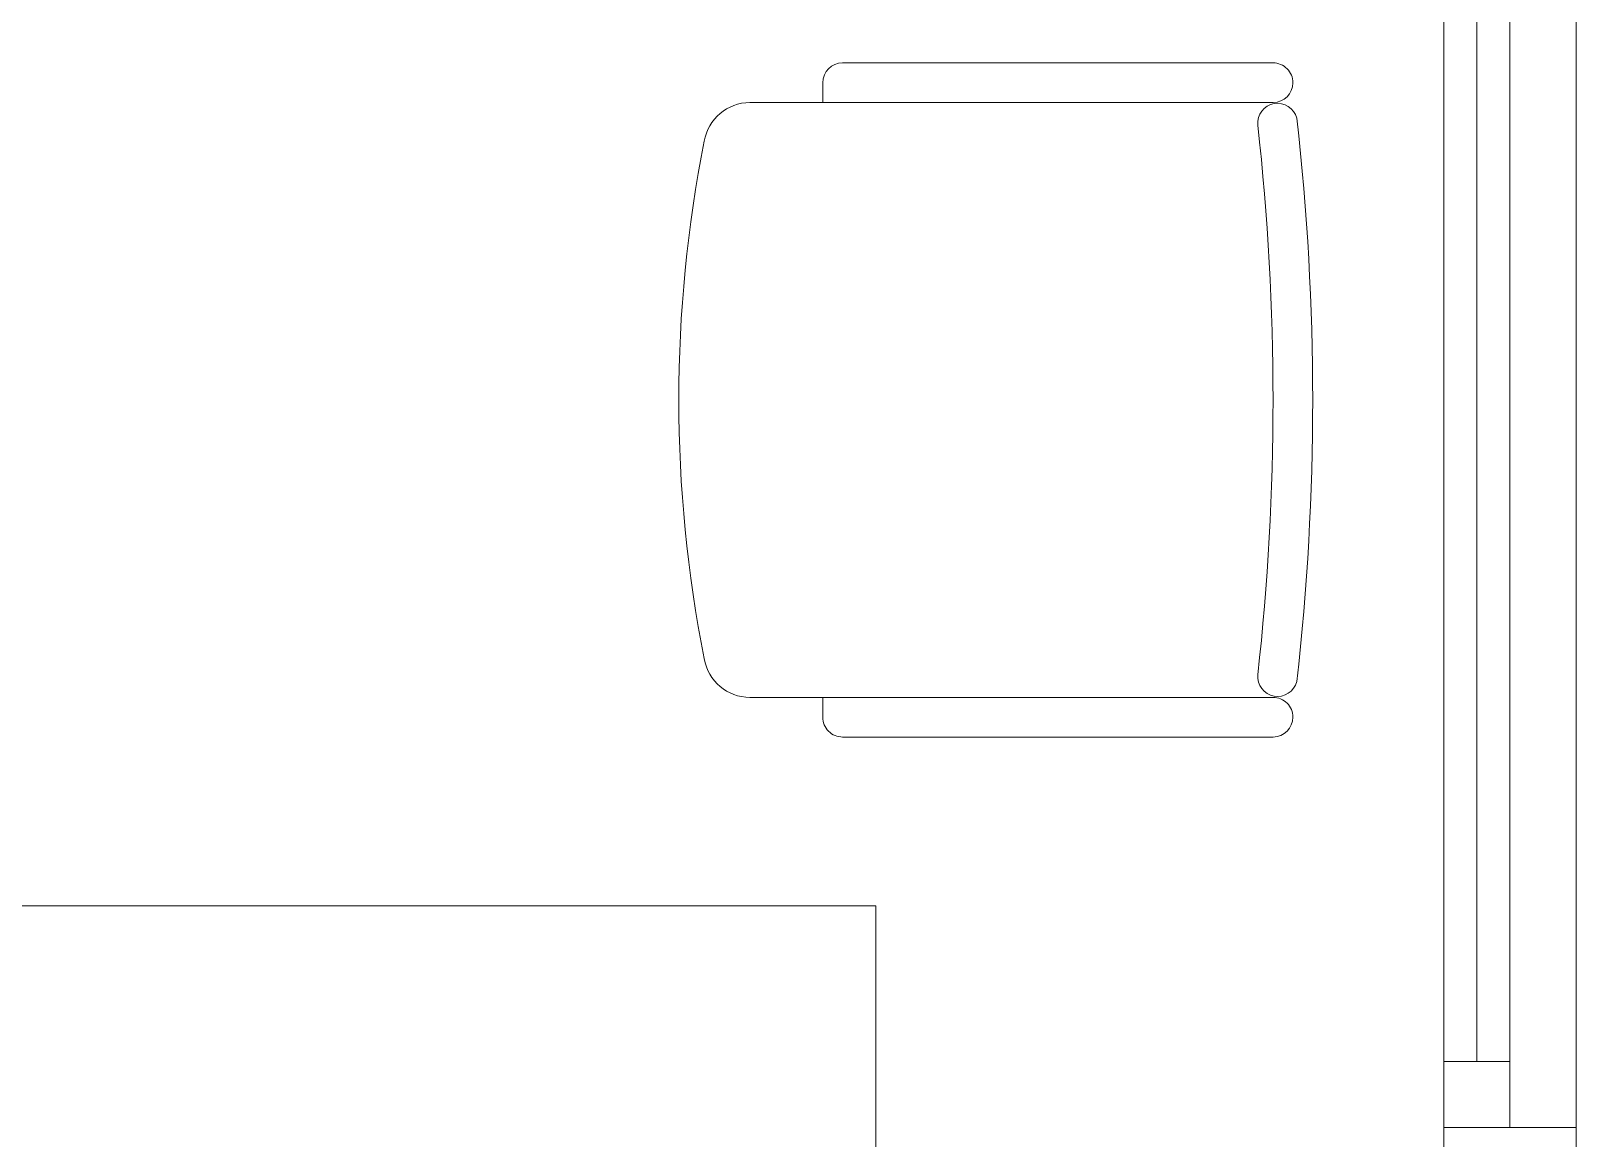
# Model space of a CAD drawing. Extents: x -234346 to 58427, y -132654 to -82394.
# Drawn here: x -98608 to -97439, y -108569 to -107731 of the extents above; entities that cross this region are included whole.
import ezdxf

# ---------------------------------------------------------------- set-up
doc = ezdxf.new("R2010")
doc.units = 0
doc.header["$LTSCALE"] = 8
doc.layers.get('0').update_dxf_attribs({"color": 9, "lineweight": 5})
for name, color, linetype, lineweight in [('72_EGR_EQP_TAG', 9, 'Continuous', 5), ('Aluminum', 9, 'Continuous', 5), ('LOADING', 9, 'Continuous', 5), ('NEW Wall', 9, 'Continuous', 5)]:
    doc.layers.add(name, color=color, linetype=linetype, lineweight=lineweight)

# ---------------------------------------------------------------- blocks, each defined once
blk = doc.blocks.new('GF21016-P')
at = {"layer": 'LOADING', "extrusion": (-1.24384e-09, -1.20261e-09, -1)}
for p, q in [((0.0128, 0.0179), (0.0128, 0.4136)), ((0.4628, 0.0179), (0.4628, 0.4136)), ((-0.0022, 0.3585), (0.0128, 0.3585)), ((0.4778, 0.3585), (0.4628, 0.3585)), ((-0.0172, 0.0179), (-0.0172, 0.3435)), ((0.4928, 0.0179), (0.4928, 0.3435)), ((0.4778, 0.0029), (0.4778, 0.0029))]:
    blk.add_line(p, q, dxfattribs=at)
for centre, radius, start, end in [((-0.2378, -0.5362), 1.0036, 78.7568, 101.2432), ((-0.0478, 0.4136), 0.035, 0, 80.6557), ((-0.4278, 0.4136), 0.035, 99.3443, 180), ((0.0022, 0.3435), 0.015, 0, 90), ((-0.4778, 0.3435), 0.015, 90, 180), ((-0.0284, 0.0145), 0.015, 284.3864, 95.5209), ((-0.2378, 1.8928), 1.8749, 263.6341, 276.3659), ((-0.4471, 0.0145), 0.015, 84.4791, 255.6136), ((0.0022, 0.0179), 0.015, 270, 0), ((0.0022, 0.0179), 0.015, 180, 270), ((-0.4778, 0.0179), 0.015, 270, 0), ((-0.4778, 0.0179), 0.015, 180, 270), ((-0.2378, 1.8734), 1.8855, 263.5119, 276.4881)]:
    blk.add_arc(centre, radius, start, end, dxfattribs=at)
blk = doc.blocks.new('*X23')
for p, q in [((13, 1), (13, 1)), ((13, 1), (13, 1)), ((13, 1), (13, 1)), ((13, 1), (13, 1)), ((13, 1), (13, 1)), ((13, 1), (13, 1)), ((13, 1), (13, 1)), ((13, 1), (13, 1)), ((13, 1), (13, 1)), ((13, 1), (13, 1)), ((13, 1), (13, 1)), ((13, 1), (13, 1)), ((13, 1), (13, 1)), ((13, 1), (13, 1)), ((13, 1), (13, 1)), ((13, 1), (14, 1)), ((13, 1), (14, 1)), ((13, 1), (14, 1)), ((13, 1), (13, 1)), ((13, 1), (13, 1)), ((13, 1), (13, 1)), ((13, 1), (13, 1)), ((13, 1), (13, 1)), ((13, 1), (13, 1)), ((13, 1), (13, 1)), ((13, 1), (13, 1)), ((13, 1), (13, 1)), ((13, 1), (13, 1)), ((13, 1), (13, 1)), ((13, 1), (13, 1)), ((13, 1), (13, 1)), ((13, 1), (13, 1)), ((13, 1), (13, 1)), ((13, 1), (13, 1)), ((13, 1), (13, 1)), ((13, 1), (13, 1)), ((13, 1), (13, 1)), ((13, 1), (13, 1)), ((13, 1), (13, 1)), ((13, 1), (13, 1)), ((13, 1), (13, 1)), ((13, 1), (13, 1)), ((13, 1), (13, 1)), ((13, 1), (13, 1)), ((13, 1), (13, 1)), ((13, 1), (13, 1)), ((13, 1), (13, 1)), ((13, 1), (13, 1)), ((13, 1), (13, 1)), ((13, 1), (13, 1)), ((13, 1), (13, 1)), ((13, 1), (13, 1)), ((13, 1), (13, 1)), ((13, 1), (13, 1)), ((13, 1), (13, 1)), ((13, 1), (13, 1)), ((13, 1), (13, 1)), ((13, 1), (13, 1)), ((13, 1), (13, 1)), ((13, 1), (13, 1)), ((13, 1), (13, 1)), ((13, 1), (13, 1)), ((13, 1), (13, 1)), ((13, 1), (13, 1)), ((13, 1), (13, 1)), ((13, 1), (13, 1)), ((13, 1), (13, 1)), ((13, 1), (13, 1)), ((13, 1), (13, 1)), ((13, 1), (13, 1)), ((13, 1), (13, 1)), ((13, 1), (13, 1)), ((13, 1), (13, 1)), ((13, 1), (13, 1)), ((13, 1), (13, 1)), ((13, 1), (13, 1)), ((13, 1), (13, 1)), ((13, 1), (13, 1)), ((13, 1), (13, 1)), ((13, 1), (13, 1)), ((13, 1), (13, 1)), ((13, 1), (13, 1)), ((13, 1), (13, 1)), ((13, 1), (13, 1)), ((13, 1), (13, 1)), ((13, 1), (13, 1)), ((13, 1), (13, 1)), ((13, 1), (13, 1)), ((13, 1), (13, 1)), ((13, 1), (13, 1)), ((13, 1), (13, 1)), ((13, 1), (13, 1)), ((13, 1), (13, 1)), ((13, 1), (13, 1)), ((13, 1), (13, 1)), ((13, 1), (13, 1)), ((13, 1), (13, 1)), ((13, 1), (13, 1)), ((13, 1), (13, 1)), ((13, 1), (13, 1)), ((13, 1), (13, 1)), ((13, 1), (13, 1)), ((13, 1), (13, 1)), ((13, 1), (13, 1)), ((13, 1), (13, 1)), ((13, 1), (13, 1)), ((13, 1), (13, 1)), ((13, 1), (13, 1)), ((13, 1), (13, 1)), ((13, 1), (13, 1)), ((13, 1), (13, 1)), ((13, 1), (13, 1)), ((13, 1), (13, 1)), ((13, 1), (13, 1)), ((13, 1), (13, 1)), ((13, 1), (13, 1)), ((13, 1), (13, 1)), ((13, 1), (13, 1)), ((13, 1), (13, 1)), ((13, 1), (13, 1)), ((13, 1), (13, 1)), ((13, 1), (13, 1)), ((13, 1), (13, 1)), ((13, 1), (14, 1)), ((13, 0), (13, 0)), ((13, 0), (13, 0)), ((13, 0), (13, 0)), ((13, 0), (13, 0)), ((13, 0), (13, 0)), ((13, 0), (13, 0)), ((13, 0), (13, 0)), ((13, 0), (13, 0)), ((13, 0), (13, 0)), ((13, 0), (13, 0)), ((13, 0), (13, 0)), ((13, 0), (13, 0)), ((13, 0), (13, 0)), ((13, 0), (13, 0)), ((13, 0), (13, 0)), ((13, 0), (13, 0)), ((13, 0), (13, 0)), ((13, 0), (13, 0)), ((13, 0), (13, 0)), ((13, 0), (13, 0)), ((13, 0), (13, 0)), ((13, 0), (13, 0)), ((13, 0), (13, 0)), ((13, 0), (13, 0)), ((13, 0), (13, 0)), ((13, 0), (13, 0)), ((13, 0), (13, 0)), ((13, 0), (13, 0)), ((13, 0), (13, 0)), ((13, 0), (13, 0)), ((13, 0), (13, 0)), ((13, 0), (13, 0)), ((13, 0), (13, 0)), ((13, 0), (13, 0)), ((13, 0), (13, 0)), ((13, 0), (13, 0)), ((13, 0), (13, 0)), ((13, 0), (13, 0)), ((13, 0), (13, 0)), ((13, 0), (13, 0)), ((13, 0), (13, 0)), ((13, 0), (13, 0)), ((13, 0), (13, 0)), ((13, 0), (13, 0)), ((13, 0), (13, 0)), ((13, 0), (13, 0)), ((13, 0), (13, 0)), ((13, 0), (13, 0)), ((13, 0), (14, 0)), ((13, 0), (14, 0)), ((13, 0), (13, 0)), ((13, 0), (14, 0)), ((14, 1), (14, 1)), ((14, 1), (14, 1)), ((14, 1), (14, 1)), ((14, 1), (14, 1)), ((14, 1), (14, 1)), ((14, 1), (14, 1)), ((14, 1), (14, 1)), ((14, 1), (14, 1)), ((14, 1), (14, 1)), ((14, 1), (14, 1)), ((14, 1), (14, 1)), ((14, 1), (14, 1)), ((14, 1), (14, 1)), ((14, 1), (14, 1)), ((14, 1), (14, 1)), ((14, 1), (14, 1)), ((14, 1), (14, 1)), ((14, 1), (14, 1)), ((14, 1), (14, 1)), ((14, 1), (14, 1)), ((14, 1), (14, 1)), ((14, 1), (14, 1)), ((14, 1), (14, 1)), ((14, 1), (14, 1)), ((14, 1), (14, 1)), ((14, 1), (14, 1)), ((14, 1), (14, 1)), ((14, 1), (14, 1)), ((14, 1), (14, 1)), ((14, 1), (14, 1)), ((14, 1), (14, 1)), ((14, 1), (14, 1)), ((14, 1), (14, 1)), ((14, 1), (14, 1)), ((14, 1), (14, 1)), ((14, 1), (14, 1)), ((14, 1), (14, 1)), ((14, 1), (14, 1)), ((14, 1), (14, 1)), ((14, 1), (14, 1)), ((14, 1), (14, 1)), ((14, 1), (14, 1)), ((14, 1), (14, 1)), ((14, 1), (14, 1)), ((14, 1), (14, 1)), ((14, 1), (14, 1)), ((14, 1), (14, 1)), ((14, 1), (14, 1)), ((14, 1), (14, 1)), ((14, 1), (14, 1)), ((14, 1), (14, 1)), ((14, 1), (14, 1)), ((14, 1), (14, 1)), ((14, 1), (14, 1)), ((14, 1), (14, 1)), ((14, 1), (14, 1)), ((14, 1), (14, 1)), ((14, 1), (14, 1)), ((14, 1), (14, 1)), ((14, 1), (14, 1)), ((14, 1), (14, 1)), ((14, 1), (14, 1)), ((14, 1), (14, 1)), ((14, 1), (14, 1)), ((14, 1), (14, 1)), ((14, 1), (14, 1)), ((14, 1), (14, 1)), ((14, 1), (14, 1)), ((14, 1), (14, 1)), ((14, 1), (14, 1)), ((14, 1), (14, 1)), ((14, 1), (14, 1)), ((14, 1), (14, 1)), ((14, 1), (14, 1)), ((14, 1), (14, 1)), ((14, 1), (14, 1)), ((14, 1), (14, 1)), ((14, 1), (14, 1)), ((14, 1), (14, 1)), ((14, 1), (14, 1)), ((14, 1), (14, 1)), ((14, 1), (14, 1)), ((14, 1), (14, 1)), ((14, 1), (14, 1)), ((14, 1), (14, 1)), ((14, 1), (14, 1)), ((14, 1), (14, 1)), ((14, 1), (14, 1)), ((14, 1), (14, 1)), ((14, 1), (14, 1)), ((14, 1), (14, 1)), ((14, 1), (14, 1)), ((14, 1), (14, 1)), ((14, 1), (14, 1)), ((14, 0), (14, 0)), ((14, 0), (14, 0)), ((14, 0), (14, 0)), ((14, 0), (14, 0)), ((14, 0), (14, 0)), ((14, 0), (14, 0)), ((14, 0), (14, 0)), ((14, 0), (14, 0)), ((14, 0), (14, 0)), ((14, 0), (14, 0)), ((14, 0), (14, 0)), ((14, 0), (14, 0)), ((14, 0), (14, 0)), ((14, 0), (14, 0)), ((14, 0), (14, 0)), ((14, 0), (14, 0)), ((14, 0), (14, 0)), ((14, 0), (14, 0)), ((14, 0), (14, 0)), ((14, 0), (14, 0)), ((14, 0), (14, 0)), ((14, 0), (14, 0)), ((14, 0), (14, 0)), ((14, 0), (14, 0)), ((14, 0), (14, 0)), ((14, 0), (14, 0)), ((14, 0), (14, 0)), ((14, 0), (14, 0)), ((14, 0), (14, 0)), ((14, 0), (14, 0)), ((14, 0), (14, 0)), ((14, 0), (14, 0)), ((14, 0), (14, 0)), ((14, 0), (14, 0)), ((14, 0), (14, 0)), ((14, 0), (14, 0)), ((14, 0), (14, 0)), ((14, 0), (14, 0)), ((14, 0), (14, 0)), ((14, 0), (14, 0)), ((14, 0), (14, 0)), ((14, 0), (14, 0)), ((14, 0), (14, 0)), ((14, 0), (14, 0)), ((14, 0), (14, 0)), ((14, 0), (14, 0)), ((14, 0), (14, 0)), ((14, 0), (14, 0)), ((13, 0), (13, 0)), ((13, 0), (14, 0)), ((13, 0), (13, 0)), ((13, 0), (14, 0)), ((13, 0), (13, 0)), ((13, 0), (14, 0)), ((13, 0), (13, 0)), ((13, 0), (13, 0)), ((13, 0), (13, 0)), ((13, 0), (13, 0)), ((13, 0), (14, 0)), ((13, 0), (13, 0)), ((13, 0), (14, 0)), ((13, 0), (13, 0)), ((13, 0), (14, 0)), ((13, 0), (13, 0)), ((13, 0), (14, 0)), ((13, 0), (13, 0)), ((13, 0), (14, 0)), ((13, 0), (13, 0)), ((13, 0), (14, 0)), ((13, 0), (13, 0)), ((13, 0), (14, 0)), ((13, 0), (13, 0)), ((13, 0), (13, 0)), ((13, 0), (13, 0)), ((13, 0), (14, 0)), ((13, 0), (13, 0)), ((13, 0), (14, 0)), ((13, 0), (13, 0)), ((13, 0), (14, 0)), ((13, 0), (13, 0)), ((13, 0), (14, 0)), ((13, 0), (13, 0)), ((13, 0), (13, 0)), ((13, 0), (13, 0)), ((13, 0), (13, 0)), ((13, 0), (13, 0)), ((13, 0), (13, 0)), ((13, 0), (13, 0)), ((13, 0), (13, 0)), ((13, 0), (13, 0)), ((13, 0), (13, 0)), ((13, 0), (13, 0)), ((13, 0), (13, 0)), ((13, 0), (13, 0)), ((13, 0), (13, 0)), ((13, 0), (13, 0)), ((13, 0), (13, 0)), ((13, 0), (13, 0)), ((13, 0), (13, 0)), ((13, 0), (13, 0)), ((13, 0), (13, 0)), ((13, 0), (13, 0)), ((13, 0), (13, 0)), ((13, 0), (13, 0)), ((13, 0), (13, 0)), ((13, 0), (13, 0)), ((13, 0), (13, 0)), ((13, 0), (13, 0)), ((13, 0), (13, 0)), ((13, 0), (13, 0)), ((13, 0), (13, 0)), ((13, 0), (13, 0)), ((13, -1), (13, -1)), ((13, -1), (13, -1)), ((13, -1), (13, -1)), ((13, -1), (13, -1)), ((13, -1), (13, -1)), ((13, -1), (14, -1)), ((13, -1), (13, -1)), ((14, 0), (14, 0)), ((14, 0), (14, 0)), ((14, 0), (14, 0)), ((14, 0), (14, 0)), ((14, 0), (14, 0)), ((14, 0), (14, 0)), ((14, 0), (14, 0)), ((14, 0), (14, 0)), ((14, 0), (14, 0)), ((14, 0), (14, 0)), ((14, 0), (14, 0)), ((14, 0), (14, 0)), ((14, 0), (14, 0)), ((14, 0), (14, 0)), ((14, 0), (14, 0)), ((13, 0), (14, 0)), ((14, 0), (14, 0)), ((14, 0), (14, 0)), ((14, 0), (14, 0)), ((14, 0), (14, 0)), ((14, 0), (14, 0)), ((14, 0), (14, 0)), ((14, 0), (14, 0)), ((14, 0), (14, 0)), ((14, 0), (14, 0)), ((14, 0), (14, 0)), ((14, 0), (14, 0)), ((14, 0), (14, 0)), ((14, 0), (14, 0)), ((14, 0), (14, 0)), ((14, 0), (14, 0)), ((14, 0), (14, 0)), ((14, 0), (14, 0)), ((14, 0), (14, 0)), ((14, 0), (14, 0)), ((14, 0), (14, 0)), ((14, 0), (14, 0)), ((14, 0), (14, 0)), ((14, 0), (14, 0)), ((14, 0), (14, 0)), ((14, 0), (14, 0)), ((14, 0), (14, 0)), ((14, 0), (14, 0)), ((14, 0), (14, 0)), ((14, 0), (14, 0)), ((14, 0), (14, 0)), ((14, 0), (14, 0)), ((14, 0), (14, 0)), ((14, 0), (14, 0)), ((14, 0), (14, 0)), ((14, -1), (14, -1)), ((14, -1), (14, -1)), ((14, -1), (14, -1)), ((14, -1), (14, -1)), ((14, -1), (14, -1))]:
    blk.add_line(p, q)
blk = doc.blocks.new('*X22')
for p, q in [((5, 3), (5, 3)), ((5, 3), (5, 3)), ((5, 3), (5, 3)), ((5, 3), (5, 3)), ((5, 3), (5, 3)), ((5, 3), (5, 3)), ((5, 3), (5, 3)), ((5, 3), (5, 3)), ((5, 3), (5, 3)), ((5, 3), (5, 3)), ((5, 3), (5, 3)), ((5, 3), (5, 3)), ((5, 3), (5, 3)), ((5, 3), (5, 3)), ((5, 3), (5, 3)), ((5, 3), (5, 3)), ((5, 3), (5, 3)), ((5, 3), (5, 3)), ((5, 3), (5, 3)), ((5, 3), (5, 3)), ((5, 3), (5, 3)), ((5, 3), (5, 3)), ((5, 3), (5, 3)), ((5, 3), (5, 3)), ((5, 3), (5, 3)), ((5, 3), (5, 3)), ((5, 3), (5, 3)), ((5, 3), (5, 3)), ((5, 3), (5, 3)), ((5, 3), (5, 3)), ((5, 3), (5, 3)), ((5, 3), (5, 3)), ((5, 3), (5, 3)), ((5, 3), (5, 3)), ((5, 3), (5, 3)), ((5, 3), (5, 3)), ((5, 3), (5, 3)), ((5, 3), (5, 3)), ((5, 3), (5, 3)), ((5, 3), (5, 3)), ((5, 3), (5, 3)), ((5, 3), (5, 3)), ((5, 3), (5, 3)), ((5, 3), (5, 3)), ((5, 3), (5, 3)), ((5, 3), (5, 3)), ((5, 3), (5, 3)), ((5, 3), (5, 3)), ((5, 3), (5, 3)), ((5, 3), (5, 3)), ((5, 3), (5, 3)), ((5, 3), (5, 3)), ((5, 3), (5, 3)), ((5, 3), (5, 3)), ((5, 3), (5, 3)), ((5, 3), (5, 3)), ((5, 3), (5, 3)), ((5, 3), (5, 3)), ((5, 3), (5, 3)), ((5, 3), (5, 3)), ((5, 3), (5, 3)), ((5, 3), (5, 3)), ((5, 3), (5, 3)), ((5, 3), (5, 3)), ((5, 3), (5, 3)), ((5, 3), (5, 3)), ((6, 3), (5, 3)), ((5, 3), (5, 3)), ((6, 3), (5, 3)), ((5, 3), (5, 3)), ((6, 3), (5, 3)), ((5, 3), (5, 3)), ((6, 3), (5, 3)), ((5, 3), (5, 3)), ((5, 3), (5, 3)), ((5, 3), (5, 3)), ((5, 3), (5, 3)), ((5, 3), (5, 3)), ((5, 3), (5, 3)), ((5, 3), (5, 3)), ((5, 3), (5, 3)), ((5, 3), (5, 3)), ((5, 3), (5, 3)), ((5, 3), (5, 3)), ((5, 3), (5, 3)), ((5, 3), (5, 3)), ((5, 3), (5, 3)), ((5, 3), (5, 3)), ((5, 3), (5, 3)), ((5, 3), (5, 3)), ((5, 3), (5, 3)), ((5, 3), (5, 3)), ((5, 3), (5, 3)), ((5, 3), (5, 3)), ((5, 3), (5, 3)), ((5, 3), (5, 3)), ((6, 3), (6, 3)), ((6, 3), (6, 3)), ((6, 3), (6, 3)), ((6, 3), (6, 3)), ((6, 3), (6, 3)), ((6, 3), (6, 3)), ((6, 3), (6, 3)), ((6, 3), (6, 3)), ((6, 3), (6, 3)), ((6, 3), (6, 3)), ((6, 3), (6, 3)), ((6, 3), (6, 3)), ((6, 3), (6, 3)), ((6, 3), (6, 3)), ((6, 3), (6, 3)), ((6, 3), (6, 3)), ((6, 3), (6, 3)), ((6, 3), (6, 3)), ((6, 3), (6, 3)), ((6, 3), (6, 3)), ((6, 3), (6, 3)), ((6, 3), (6, 3)), ((6, 3), (6, 3)), ((6, 3), (6, 3)), ((6, 3), (6, 3)), ((6, 3), (6, 3)), ((6, 3), (6, 3)), ((6, 3), (6, 3)), ((6, 3), (6, 3)), ((6, 3), (6, 3)), ((6, 3), (6, 3)), ((6, 3), (6, 3)), ((6, 3), (6, 3)), ((6, 3), (6, 3)), ((6, 3), (6, 3)), ((6, 3), (6, 3)), ((6, 3), (6, 3)), ((6, 3), (6, 3)), ((6, 3), (6, 3)), ((6, 3), (6, 3)), ((6, 3), (6, 3)), ((6, 3), (6, 3)), ((6, 3), (6, 3)), ((6, 3), (6, 3)), ((6, 3), (6, 3)), ((6, 3), (6, 3)), ((6, 3), (6, 3)), ((6, 3), (6, 3)), ((6, 3), (6, 3)), ((6, 3), (6, 3)), ((6, 3), (6, 3)), ((6, 3), (6, 3)), ((6, 3), (6, 3)), ((6, 3), (6, 3)), ((6, 3), (6, 3)), ((6, 3), (6, 3)), ((6, 3), (6, 3)), ((6, 3), (6, 3)), ((6, 3), (6, 3)), ((6, 3), (6, 3)), ((6, 3), (6, 3)), ((6, 3), (6, 3)), ((6, 3), (6, 3)), ((6, 3), (6, 3)), ((6, 3), (6, 3)), ((6, 3), (6, 3)), ((6, 3), (6, 3)), ((6, 3), (6, 3)), ((6, 3), (6, 3)), ((6, 3), (6, 3)), ((6, 3), (6, 3)), ((6, 3), (6, 3)), ((6, 3), (6, 3)), ((6, 3), (6, 3)), ((6, 3), (6, 3)), ((6, 3), (6, 3)), ((6, 3), (6, 3)), ((6, 3), (6, 3)), ((6, 3), (6, 3)), ((6, 3), (6, 3)), ((6, 3), (6, 3)), ((6, 3), (6, 3)), ((6, 3), (6, 3)), ((6, 3), (6, 3)), ((6, 3), (6, 3)), ((6, 3), (6, 3)), ((6, 3), (6, 3)), ((6, 3), (6, 3)), ((6, 3), (6, 3)), ((6, 3), (6, 3)), ((6, 3), (6, 3)), ((6, 3), (6, 3)), ((6, 3), (6, 3)), ((6, 3), (6, 3)), ((6, 3), (6, 3)), ((6, 3), (6, 3)), ((6, 3), (6, 3)), ((6, 3), (6, 3)), ((6, 3), (6, 3)), ((6, 3), (6, 3)), ((6, 3), (6, 3)), ((6, 3), (6, 3)), ((6, 3), (6, 3)), ((6, 3), (6, 3)), ((6, 3), (6, 3)), ((6, 3), (6, 3)), ((6, 3), (6, 3)), ((6, 3), (6, 3)), ((6, 3), (6, 3)), ((6, 3), (6, 3)), ((6, 3), (6, 3)), ((6, 3), (6, 3)), ((6, 3), (6, 3)), ((6, 3), (6, 3)), ((6, 3), (6, 3)), ((6, 3), (6, 3)), ((6, 3), (6, 3)), ((6, 3), (6, 3)), ((6, 3), (6, 3)), ((6, 3), (6, 3)), ((6, 3), (6, 3)), ((6, 3), (6, 3)), ((6, 3), (6, 3)), ((6, 3), (6, 3)), ((6, 3), (6, 3)), ((6, 3), (6, 3)), ((6, 3), (6, 3)), ((6, 3), (6, 3)), ((6, 3), (6, 3)), ((6, 3), (6, 3)), ((6, 3), (6, 3)), ((6, 3), (6, 3)), ((6, 3), (6, 3)), ((6, 3), (6, 3)), ((6, 3), (6, 3)), ((6, 3), (6, 3)), ((6, 3), (6, 3)), ((6, 3), (6, 3)), ((6, 3), (6, 3)), ((6, 3), (6, 3)), ((6, 3), (6, 3)), ((6, 3), (6, 3)), ((6, 3), (6, 3)), ((6, 3), (6, 3)), ((6, 3), (6, 3)), ((6, 3), (6, 3)), ((6, 3), (6, 3)), ((6, 3), (6, 3)), ((6, 3), (6, 3)), ((6, 3), (6, 3)), ((6, 3), (6, 3)), ((6, 3), (6, 3)), ((6, 3), (6, 3)), ((6, 3), (6, 3)), ((6, 3), (6, 3)), ((6, 3), (6, 3)), ((6, 3), (6, 3)), ((6, 3), (6, 3)), ((6, 3), (6, 3)), ((6, 3), (6, 3)), ((6, 3), (6, 3)), ((6, 3), (6, 3)), ((6, 3), (6, 3)), ((6, 3), (6, 3)), ((6, 3), (6, 3)), ((6, 3), (6, 3)), ((6, 3), (6, 3)), ((6, 3), (6, 3)), ((6, 3), (6, 3)), ((6, 3), (6, 3)), ((6, 3), (6, 3)), ((6, 3), (6, 3)), ((6, 3), (6, 3)), ((6, 3), (6, 3)), ((6, 3), (6, 3)), ((6, 3), (6, 3)), ((6, 3), (6, 3)), ((6, 3), (6, 3)), ((6, 3), (6, 3)), ((6, 3), (6, 3)), ((6, 3), (6, 3)), ((6, 3), (6, 3)), ((6, 3), (6, 3)), ((6, 3), (6, 3)), ((6, 3), (6, 3)), ((6, 3), (6, 3)), ((6, 3), (6, 3)), ((6, 3), (6, 3)), ((6, 3), (6, 3)), ((6, 3), (6, 3)), ((6, 3), (6, 3)), ((6, 3), (6, 3)), ((6, 3), (6, 3)), ((6, 3), (6, 3)), ((6, 3), (6, 3)), ((6, 3), (6, 3)), ((6, 3), (6, 3)), ((6, 3), (6, 3)), ((6, 3), (6, 3)), ((6, 3), (6, 3)), ((6, 3), (6, 3)), ((6, 3), (6, 3)), ((6, 3), (6, 3)), ((6, 3), (6, 3)), ((6, 3), (5, 3)), ((6, 3), (5, 3)), ((6, 3), (5, 3)), ((6, 3), (5, 3)), ((6, 3), (5, 3)), ((6, 3), (6, 3)), ((6, 3), (6, 3)), ((6, 3), (6, 3)), ((6, 3), (6, 3)), ((6, 3), (6, 3)), ((6, 3), (6, 3)), ((6, 3), (6, 3)), ((6, 3), (6, 3)), ((6, 3), (6, 3)), ((6, 3), (6, 3)), ((6, 3), (6, 3)), ((6, 3), (6, 3)), ((6, 3), (6, 3)), ((6, 3), (6, 3)), ((6, 3), (6, 3)), ((6, 3), (6, 3)), ((6, 3), (6, 3)), ((6, 3), (6, 3)), ((6, 3), (6, 3)), ((6, 3), (6, 3)), ((6, 3), (6, 3)), ((6, 3), (6, 3)), ((6, 3), (6, 3)), ((6, 3), (6, 3)), ((6, 3), (6, 3)), ((6, 3), (6, 3)), ((6, 3), (6, 3)), ((6, 3), (6, 3)), ((6, 3), (6, 3)), ((6, 3), (6, 3)), ((6, 3), (6, 3)), ((6, 3), (6, 3)), ((6, 3), (6, 3)), ((6, 3), (6, 3)), ((6, 3), (6, 3)), ((6, 3), (6, 3)), ((6, 3), (6, 3)), ((6, 3), (6, 3)), ((6, 3), (6, 3)), ((6, 3), (6, 3)), ((6, 3), (6, 3)), ((6, 3), (6, 3)), ((6, 3), (6, 3)), ((6, 3), (6, 3)), ((6, 3), (6, 3)), ((6, 3), (6, 3)), ((6, 3), (6, 3)), ((6, 3), (6, 3)), ((6, 3), (6, 3)), ((6, 3), (6, 3)), ((6, 3), (6, 3)), ((6, 3), (6, 3)), ((6, 3), (6, 3)), ((6, 3), (6, 3)), ((6, 3), (6, 3)), ((6, 3), (6, 3)), ((6, 3), (6, 3)), ((6, 3), (6, 3)), ((6, 3), (6, 3)), ((6, 3), (6, 3)), ((6, 3), (6, 3)), ((6, 3), (6, 3)), ((6, 3), (6, 3)), ((6, 3), (6, 3)), ((6, 3), (6, 3)), ((6, 3), (6, 3)), ((6, 3), (6, 3)), ((6, 3), (6, 3)), ((6, 3), (6, 3)), ((6, 3), (6, 3)), ((6, 3), (6, 3)), ((6, 3), (6, 3)), ((6, 3), (6, 3)), ((6, 3), (6, 3)), ((6, 3), (6, 3)), ((6, 3), (6, 3)), ((6, 3), (6, 3)), ((6, 3), (6, 3)), ((6, 3), (6, 3)), ((6, 3), (6, 3)), ((6, 3), (6, 3)), ((6, 3), (6, 3)), ((6, 3), (6, 3)), ((6, 3), (6, 3)), ((6, 3), (6, 3)), ((6, 3), (6, 3)), ((6, 3), (6, 3)), ((6, 3), (6, 3)), ((6, 3), (6, 3)), ((6, 3), (6, 3)), ((6, 3), (6, 3)), ((6, 3), (6, 3)), ((6, 3), (6, 3)), ((6, 3), (6, 3)), ((6, 3), (6, 3)), ((6, 3), (6, 3)), ((6, 3), (6, 3)), ((6, 3), (6, 3)), ((6, 3), (6, 3)), ((6, 3), (6, 3)), ((6, 3), (6, 3)), ((6, 3), (6, 3)), ((6, 3), (6, 3)), ((6, 3), (6, 3)), ((6, 3), (6, 3)), ((6, 3), (6, 3)), ((6, 3), (6, 3)), ((6, 3), (6, 3)), ((6, 3), (6, 3)), ((6, 3), (6, 3)), ((6, 3), (6, 3)), ((6, 3), (6, 3)), ((6, 3), (6, 3)), ((6, 3), (6, 3)), ((6, 3), (6, 3)), ((6, 3), (6, 3)), ((6, 3), (6, 3)), ((6, 3), (6, 3)), ((6, 3), (6, 3)), ((6, 3), (6, 3)), ((6, 3), (6, 3)), ((6, 3), (6, 3)), ((6, 3), (6, 3)), ((6, 3), (6, 3)), ((6, 3), (6, 3)), ((6, 3), (6, 3)), ((6, 3), (6, 3)), ((6, 3), (6, 3)), ((6, 3), (6, 3)), ((6, 3), (6, 3)), ((6, 3), (6, 3)), ((6, 3), (6, 3)), ((6, 3), (6, 3)), ((6, 3), (6, 3)), ((6, 3), (6, 3)), ((6, 3), (6, 3)), ((6, 3), (6, 3)), ((6, 3), (6, 3)), ((6, 3), (6, 3)), ((6, 3), (6, 3)), ((6, 3), (6, 3)), ((6, 3), (6, 3)), ((6, 3), (6, 3)), ((6, 3), (6, 3)), ((6, 3), (6, 3)), ((6, 3), (6, 3)), ((6, 3), (6, 3)), ((6, 3), (6, 3)), ((6, 3), (6, 3)), ((6, 3), (6, 3)), ((6, 3), (6, 3)), ((6, 3), (6, 3)), ((6, 3), (6, 3)), ((6, 3), (6, 3)), ((6, 3), (6, 3)), ((6, 3), (6, 3)), ((6, 3), (6, 3)), ((6, 3), (6, 3)), ((6, 3), (6, 3)), ((6, 3), (6, 3)), ((6, 3), (6, 3)), ((6, 3), (6, 3)), ((6, 3), (6, 3)), ((6, 3), (6, 3)), ((6, 3), (6, 3)), ((6, 3), (6, 3)), ((6, 3), (6, 3)), ((6, 3), (6, 3)), ((6, 3), (6, 3)), ((6, 3), (6, 3)), ((6, 3), (6, 3)), ((6, 3), (6, 3)), ((6, 3), (6, 3)), ((6, 3), (6, 3)), ((6, 3), (6, 3)), ((6, 3), (6, 3)), ((6, 3), (6, 3)), ((6, 3), (6, 3)), ((6, 3), (6, 3)), ((6, 3), (6, 3)), ((6, 3), (6, 3)), ((6, 3), (6, 3)), ((6, 3), (6, 3)), ((6, 3), (6, 3)), ((6, 3), (6, 3)), ((6, 3), (6, 3)), ((6, 3), (6, 3)), ((6, 3), (6, 3)), ((6, 3), (6, 3)), ((6, 3), (6, 3)), ((6, 3), (6, 3)), ((6, 3), (6, 3)), ((6, 3), (6, 3)), ((6, 3), (6, 3)), ((6, 3), (6, 3)), ((6, 3), (6, 3)), ((6, 3), (6, 3)), ((6, 3), (6, 3)), ((6, 3), (6, 3)), ((6, 3), (6, 3)), ((6, 3), (6, 3)), ((6, 3), (6, 3)), ((6, 3), (6, 3)), ((6, 3), (6, 3)), ((6, 3), (6, 3)), ((6, 3), (6, 3)), ((6, 3), (6, 3)), ((6, 3), (6, 3)), ((6, 3), (6, 3)), ((6, 3), (6, 3)), ((6, 3), (6, 3)), ((6, 3), (6, 3)), ((6, 3), (6, 3)), ((6, 3), (6, 3)), ((6, 3), (6, 3)), ((6, 3), (6, 3)), ((6, 3), (6, 3)), ((6, 3), (6, 3)), ((6, 3), (6, 3)), ((6, 3), (6, 3)), ((6, 3), (6, 3)), ((6, 3), (6, 3)), ((6, 3), (6, 3)), ((6, 3), (6, 3)), ((6, 3), (6, 3)), ((6, 3), (6, 3)), ((6, 3), (6, 3)), ((6, 3), (6, 3)), ((6, 3), (6, 3)), ((6, 3), (6, 3)), ((6, 3), (6, 3)), ((6, 3), (6, 3)), ((6, 3), (6, 3)), ((6, 3), (6, 3)), ((6, 3), (6, 3)), ((6, 3), (6, 3)), ((6, 3), (6, 3)), ((6, 3), (6, 3)), ((6, 3), (6, 3)), ((6, 3), (6, 3)), ((6, 3), (6, 3)), ((6, 3), (6, 3)), ((6, 3), (6, 3)), ((6, 3), (6, 3)), ((6, 3), (6, 3)), ((6, 3), (6, 3)), ((6, 3), (6, 3)), ((6, 3), (6, 3)), ((6, 3), (6, 3)), ((6, 3), (6, 3)), ((6, 3), (6, 3)), ((6, 3), (6, 3)), ((6, 3), (6, 3)), ((6, 3), (6, 3)), ((6, 3), (6, 3)), ((6, 3), (6, 3)), ((6, 3), (6, 3)), ((6, 3), (6, 3)), ((6, 3), (6, 3)), ((6, 3), (6, 3)), ((6, 3), (6, 3)), ((6, 3), (6, 3)), ((6, 3), (6, 3)), ((6, 3), (6, 3)), ((6, 3), (6, 3)), ((6, 3), (6, 3)), ((6, 3), (6, 3)), ((6, 3), (6, 3)), ((6, 3), (6, 3)), ((6, 3), (6, 3)), ((6, 3), (6, 3)), ((6, 3), (6, 3)), ((6, 3), (6, 3)), ((6, 3), (6, 3)), ((6, 3), (6, 3)), ((6, 3), (6, 3)), ((6, 3), (6, 3)), ((6, 3), (6, 3)), ((6, 3), (6, 3)), ((6, 3), (6, 3)), ((6, 3), (6, 3)), ((6, 3), (6, 3)), ((6, 3), (6, 3)), ((6, 3), (6, 3)), ((6, 3), (6, 3)), ((6, 3), (6, 3)), ((6, 3), (6, 3)), ((6, 3), (6, 3)), ((6, 3), (6, 3)), ((6, 3), (6, 3)), ((6, 3), (6, 3)), ((6, 3), (6, 3)), ((6, 3), (6, 3)), ((6, 3), (6, 3)), ((6, 3), (6, 3)), ((6, 3), (6, 3)), ((6, 3), (6, 3)), ((6, 3), (6, 3)), ((6, 3), (6, 3)), ((6, 3), (6, 3)), ((6, 3), (6, 3)), ((6, 3), (6, 3)), ((6, 3), (6, 3)), ((6, 3), (6, 3)), ((6, 3), (6, 3)), ((6, 3), (6, 3)), ((6, 3), (6, 3)), ((6, 3), (6, 3)), ((6, 3), (6, 3)), ((6, 3), (6, 3)), ((6, 3), (6, 3)), ((6, 3), (6, 3)), ((6, 3), (6, 3)), ((6, 3), (6, 3)), ((6, 3), (6, 3)), ((6, 3), (6, 3)), ((6, 3), (6, 3))]:
    blk.add_line(p, q)
blk = doc.blocks.new('GF21043-P')
for p, q in [((0.8, 0.75), (-0.8, 0.75)), ((0.8, 0), (0.8, 0.75))]:
    blk.add_line(p, q)
for points in [[(0.8, 0.75), (0.8, 0.75), (0.8, 0.75), (0.8, 0.75), (0.8, 0.75), (0.8, 0.75), (0.8, 0.75), (0.8, 0.75), (0.8, 0.75), (0.8, 0.75), (0.8, 0.75), (0.8, 0.75), (0.8, 0.75), (0.8, 0.75), (0.8, 0.75), (0.8, 0.75), (0.8, 0.75), (0.8, 0.75), (0.8, 0.75), (0.8, 0.75), (0.8, 0.75), (0.8, 0.75), (0.8, 0.75), (0.8, 0.75), (0.8, 0.75), (0.8, 0.75), (0.8, 0.75), (0.8, 0.75), (0.8, 0.75), (0.8, 0.75), (0.8, 0.75), (0.8, 0.75), (0.8, 0.75), (0.8, 0.75), (0.8, 0.75), (0.8, 0.75), (0.8, 0.75), (0.8, 0.75), (0.8, 0.75), (0.8, 0.75), (0.8, 0.75), (0.8, 0.75), (0.8, 0.75), (0.8, 0.75), (0.8, 0.75), (0.8, 0.75), (0.8, 0.75), (0.8, 0.75), (0.8, 0.75), (0.8, 0.75), (0.8, 0.75), (0.8, 0.75), (0.8, 0.75), (0.8, 0.75), (0.8, 0.75), (0.8, 0.75), (0.8, 0.75), (0.8, 0.75), (0.8, 0.75), (0.8, 0.75), (0.8, 0.75), (0.8, 0.75), (0.8, 0.75), (0.8, 0.75), (0.8, 0.75), (0.8, 0.75), (0.8, 0.75), (0.8, 0.75), (0.8, 0.75), (0.8, 0.75), (0.8, 0.75), (0.8, 0.75), (0.8, 0.75), (0.8, 0.75), (0.8, 0.75), (0.8, 0.75), (0.8, 0.75), (0.8, 0.75), (0.8, 0.75), (0.8, 0.75), (0.8, 0.75), (0.8, 0.75), (0.8, 0.75), (0.8, 0.75), (0.8, 0.75), (0.8, 0.75), (0.8, 0.75), (0.8, 0.75), (0.8, 0.75), (0.8, 0.75), (0.8, 0.75), (0.8, 0.75), (0.8, 0.75), (0.8, 0.75), (0.8, 0.75), (0.8, 0.75), (0.8, 0.75), (0.8, 0.75), (0.8, 0.75), (0.8, 0.75), (0.8, 0.75), (0.8, 0.75), (0.8, 0.75), (0.8, 0.75), (0.8, 0.75), (0.8, 0.75), (0.8, 0.75), (0.8, 0.75), (0.8, 0.75), (0.8, 0.75), (0.8, 0.75), (0.8, 0.75), (0.8, 0.75), (0.8, 0.75), (0.8, 0.75), (0.8, 0.75), (0.8, 0.75), (0.8, 0.75), (0.8, 0.75), (0.8, 0.75), (0.8, 0.75), (0.8, 0.75), (0.8, 0.75), (0.8, 0.75), (0.8, 0.75), (0.8, 0.75), (0.8, 0.75), (0.8, 0.75), (0.8, 0.75), (0.8, 0.75), (0.8, 0.75), (0.8, 0.75), (0.8, 0.75), (0.8, 0.75), (0.8, 0.75), (0.8, 0.75), (0.8, 0.75), (0.8, 0.75), (0.8, 0.75), (0.8, 0.75), (0.8, 0.75), (0.8, 0.75), (0.8, 0.75), (0.8, 0.75), (0.8, 0.75), (0.8, 0.75), (0.8, 0.75), (0.8, 0.75), (0.8, 0.75), (0.8, 0.75), (0.8, 0.75), (0.8, 0.75), (0.8, 0.75), (0.8, 0.75), (0.8, 0.75), (0.8, 0.75), (0.8, 0.75), (0.8, 0.75), (0.8, 0.75), (0.8, 0.75), (0.8, 0.75), (0.8, 0.75), (0.8, 0.75), (0.8, 0.75), (0.8, 0.75), (0.8, 0.75), (0.8, 0.75), (0.8, 0.75), (0.8, 0.75), (0.8, 0.75), (0.8, 0.75), (0.8, 0.75), (0.8, 0.75), (0.8, 0.75), (0.8, 0.75), (0.8, 0.75), (0.8, 0.75), (0.8, 0.75), (0.8, 0.75), (0.8, 0.75), (0.8, 0.75), (0.8, 0.75), (0.8, 0.75), (0.8, 0.75), (0.8, 0.75), (0.8, 0.75), (0.8, 0.75), (0.8, 0.75), (0.8, 0.75), (0.8, 0.75), (0.8, 0.75), (0.8, 0.75), (0.8, 0.75), (0.8, 0.75), (0.8, 0.75), (0.8, 0.75), (0.8, 0.75), (0.8, 0.75), (0.8, 0.75), (0.8, 0.75), (0.8, 0.75), (0.8, 0.75), (0.8, 0.75), (0.8, 0.75), (0.8, 0.75), (0.8, 0.75), (0.8, 0.75), (0.8, 0.75), (0.8, 0.75), (0.8, 0.75), (0.8, 0.75), (0.8, 0.75), (0.8, 0.75), (0.8, 0.75), (0.8, 0.75), (0.8, 0.75), (0.8, 0.75), (0.8, 0.75), (0.8, 0.75), (0.8, 0.75), (0.8, 0.75), (0.8, 0.75), (0.8, 0.75), (0.8, 0.75), (0.8, 0.75), (0.8, 0.75), (0.8, 0.75), (0.8, 0.75), (0.8, 0.75), (0.8, 0.75), (0.8, 0.75), (0.8, 0.75), (0.8, 0.75), (0.8, 0.75), (0.8, 0.75), (0.8, 0.75), (0.8, 0.75), (0.8, 0.75), (0.8, 0.75), (0.8, 0.75), (0.8, 0.75), (0.8, 0.75), (0.8, 0.75), (0.8, 0.75), (0.8, 0.75), (0.8, 0.75), (0.8, 0.75), (0.8, 0.75), (0.8, 0.75), (0.8, 0.75), (0.8, 0.75), (0.8, 0.75), (0.8, 0.75), (0.8, 0.75), (0.8, 0.75), (0.8, 0.75), (0.8, 0.75), (0.8, 0.75), (0.8, 0.75), (0.8, 0.75), (0.8, 0.75), (0.8, 0.75), (0.8, 0.75), (0.8, 0.75), (0.8, 0.75), (0.8, 0.75), (0.8, 0.75), (0.8, 0.75), (0.8, 0.75), (0.8, 0.75), (0.8, 0.75), (0.8, 0.75), (0.8, 0.75), (0.8, 0.75), (0.8, 0.75), (0.8, 0.75), (0.8, 0.75)], [(0.8, 0.75), (0.8, 0.75), (0.8, 0.75), (0.8, 0.75), (0.8, 0.75), (0.8, 0.75), (0.8, 0.75), (0.8, 0.75), (0.8, 0.75), (0.8, 0.75), (0.8, 0.75), (0.8, 0.75), (0.8, 0.75), (0.8, 0.75), (0.8, 0.75), (0.8, 0.75), (0.8, 0.75), (0.8, 0.75), (0.8, 0.75), (0.8, 0.75), (0.8, 0.75), (0.8, 0.75), (0.8, 0.75), (0.8, 0.75), (0.8, 0.75), (0.8, 0.75), (0.8, 0.75), (0.8, 0.75), (0.8, 0.75), (0.8, 0.75), (0.8, 0.75), (0.8, 0.75), (0.8, 0.75), (0.8, 0.75), (0.8, 0.75), (0.8, 0.75), (0.8, 0.75), (0.8, 0.75), (0.8, 0.75), (0.8, 0.75), (0.8, 0.75), (0.8, 0.75), (0.8, 0.75), (0.8, 0.75), (0.8, 0.75), (0.8, 0.75), (0.8, 0.75), (0.8, 0.75), (0.8, 0.75), (0.8, 0.75), (0.8, 0.75), (0.8, 0.75), (0.8, 0.75), (0.8, 0.75), (0.8, 0.75), (0.8, 0.75), (0.8, 0.75), (0.8, 0.75), (0.8, 0.75), (0.8, 0.75), (0.8, 0.75), (0.8, 0.75), (0.8, 0.75), (0.8, 0.75), (0.8, 0.75), (0.8, 0.75), (0.8, 0.75), (0.8, 0.75), (0.8, 0.75), (0.8, 0.75), (0.8, 0.75), (0.8, 0.75), (0.8, 0.75), (0.8, 0.75), (0.8, 0.75), (0.8, 0.75), (0.8, 0.75), (0.8, 0.75), (0.8, 0.75), (0.8, 0.75), (0.8, 0.75), (0.8, 0.75), (0.8, 0.75), (0.8, 0.75), (0.8, 0.75), (0.8, 0.75), (0.8, 0.75), (0.8, 0.75), (0.8, 0.75), (0.8, 0.75), (0.8, 0.75), (0.8, 0.75), (0.8, 0.75), (0.8, 0.75), (0.8, 0.75), (0.8, 0.75), (0.8, 0.75), (0.8, 0.75), (0.8, 0.75), (0.8, 0.75), (0.8, 0.75), (0.8, 0.75), (0.8, 0.75), (0.8, 0.75), (0.8, 0.75), (0.8, 0.75), (0.8, 0.75), (0.8, 0.75), (0.8, 0.75), (0.8, 0.75), (0.8, 0.75), (0.8, 0.75), (0.8, 0.75), (0.8, 0.75), (0.8, 0.75), (0.8, 0.75), (0.8, 0.75), (0.8, 0.75), (0.8, 0.75), (0.8, 0.75), (0.8, 0.75), (0.8, 0.75), (0.8, 0.75), (0.8, 0.75), (0.8, 0.75), (0.8, 0.75), (0.8, 0.75), (0.8, 0.75), (0.8, 0.75), (0.8, 0.75), (0.8, 0.75), (0.8, 0.75), (0.8, 0.75), (0.8, 0.75), (0.8, 0.75), (0.8, 0.75), (0.8, 0.75), (0.8, 0.75), (0.8, 0.75), (0.8, 0.75), (0.8, 0.75), (0.8, 0.75), (0.8, 0.75), (0.8, 0.75), (0.8, 0.75), (0.8, 0.75), (0.8, 0.75), (0.8, 0.75), (0.8, 0.75), (0.8, 0.75), (0.8, 0.75), (0.8, 0.75), (0.8, 0.75), (0.8, 0.75), (0.8, 0.75), (0.8, 0.75), (0.8, 0.75), (0.8, 0.75), (0.8, 0.75), (0.8, 0.75), (0.8, 0.75), (0.8, 0.75), (0.8, 0.75), (0.8, 0.75), (0.8, 0.75), (0.8, 0.75), (0.8, 0.75), (0.8, 0.75), (0.8, 0.75), (0.8, 0.75), (0.8, 0.75), (0.8, 0.75), (0.8, 0.75), (0.8, 0.75), (0.8, 0.75), (0.8, 0.75), (0.8, 0.75), (0.8, 0.75), (0.8, 0.75), (0.8, 0.75), (0.8, 0.75), (0.8, 0.75), (0.8, 0.75), (0.8, 0.75), (0.8, 0.75), (0.8, 0.75), (0.8, 0.75), (0.8, 0.75), (0.8, 0.75), (0.8, 0.75), (0.8, 0.75), (0.8, 0.75), (0.8, 0.75), (0.8, 0.75), (0.8, 0.75), (0.8, 0.75), (0.8, 0.75), (0.8, 0.75), (0.8, 0.75), (0.8, 0.75), (0.8, 0.75), (0.8, 0.75), (0.8, 0.75), (0.8, 0.75), (0.8, 0.75), (0.8, 0.75), (0.8, 0.75), (0.8, 0.75), (0.8, 0.75), (0.8, 0.75), (0.8, 0.75), (0.8, 0.75), (0.8, 0.75), (0.8, 0.75), (0.8, 0.75), (0.8, 0.75), (0.8, 0.75), (0.8, 0.75), (0.8, 0.75)], [(0.8, 0.75), (0.8, 0.75), (0.8, 0.75), (0.8, 0.75), (0.8, 0.75), (0.8, 0.75), (0.8, 0.75), (0.8, 0.75), (0.8, 0.75), (0.8, 0.75), (0.8, 0.75), (0.8, 0.75), (0.8, 0.75), (0.8, 0.75), (0.8, 0.75), (0.8, 0.75), (0.8, 0.75), (0.8, 0.75), (0.8, 0.75), (0.8, 0.75), (0.8, 0.75), (0.8, 0.75), (0.8, 0.75), (0.8, 0.75), (0.8, 0.75), (0.8, 0.75), (0.8, 0.75), (0.8, 0.75), (0.8, 0.75), (0.8, 0.75), (0.8, 0.75), (0.8, 0.75), (0.8, 0.75), (0.8, 0.75), (0.8, 0.75), (0.8, 0.75), (0.8, 0.75), (0.8, 0.75), (0.8, 0.75), (0.8, 0.75), (0.8, 0.75), (0.8, 0.75), (0.8, 0.75), (0.8, 0.75), (0.8, 0.75), (0.8, 0.75), (0.8, 0.75), (0.8, 0.75), (0.8, 0.75), (0.8, 0.75), (0.8, 0.75), (0.8, 0.75), (0.8, 0.75), (0.8, 0.75), (0.8, 0.75), (0.8, 0.75), (0.8, 0.75), (0.8, 0.75), (0.8, 0.75), (0.8, 0.75), (0.8, 0.75), (0.8, 0.75), (0.8, 0.75), (0.8, 0.75), (0.8, 0.75), (0.8, 0.75), (0.8, 0.75), (0.8, 0.75), (0.8, 0.75), (0.8, 0.75), (0.8, 0.75), (0.8, 0.75), (0.8, 0.75), (0.8, 0.75), (0.8, 0.75), (0.8, 0.75), (0.8, 0.75), (0.8, 0.75), (0.8, 0.75), (0.8, 0.75), (0.8, 0.75), (0.8, 0.75), (0.8, 0.75), (0.8, 0.75), (0.8, 0.75), (0.8, 0.75), (0.8, 0.75), (0.8, 0.75), (0.8, 0.75), (0.8, 0.75), (0.8, 0.75), (0.8, 0.75), (0.8, 0.75), (0.8, 0.75), (0.8, 0.75), (0.8, 0.75), (0.8, 0.75), (0.8, 0.75), (0.8, 0.75), (0.8, 0.75), (0.8, 0.75), (0.8, 0.75), (0.8, 0.75), (0.8, 0.75), (0.8, 0.75), (0.8, 0.75), (0.8, 0.75), (0.8, 0.75), (0.8, 0.75), (0.8, 0.75), (0.8, 0.75), (0.8, 0.75), (0.8, 0.75), (0.8, 0.75), (0.8, 0.75), (0.8, 0.75), (0.8, 0.75), (0.8, 0.75), (0.8, 0.75), (0.8, 0.75), (0.8, 0.75), (0.8, 0.75), (0.8, 0.75), (0.8, 0.75), (0.8, 0.75), (0.8, 0.75), (0.8, 0.75), (0.8, 0.75), (0.8, 0.75), (0.8, 0.75), (0.8, 0.75), (0.8, 0.75), (0.8, 0.75), (0.8, 0.75), (0.8, 0.75), (0.8, 0.75), (0.8, 0.75), (0.8, 0.75), (0.8, 0.75), (0.8, 0.75), (0.8, 0.75), (0.8, 0.75), (0.8, 0.75), (0.8, 0.75), (0.8, 0.75), (0.8, 0.75), (0.8, 0.75), (0.8, 0.75), (0.8, 0.75), (0.8, 0.75), (0.8, 0.75), (0.8, 0.75), (0.8, 0.75), (0.8, 0.75), (0.8, 0.75), (0.8, 0.75), (0.8, 0.75), (0.8, 0.75), (0.8, 0.75), (0.8, 0.75), (0.8, 0.75), (0.8, 0.75), (0.8, 0.75), (0.8, 0.75), (0.8, 0.75), (0.8, 0.75), (0.8, 0.75), (0.8, 0.75), (0.8, 0.75), (0.8, 0.75), (0.8, 0.75), (0.8, 0.75), (0.8, 0.75), (0.8, 0.75), (0.8, 0.75), (0.8, 0.75), (0.8, 0.75), (0.8, 0.75), (0.8, 0.75), (0.8, 0.75), (0.8, 0.75), (0.8, 0.75), (0.8, 0.75), (0.8, 0.75), (0.8, 0.75), (0.8, 0.75), (0.8, 0.75), (0.8, 0.75), (0.8, 0.75), (0.8, 0.75), (0.8, 0.75), (0.8, 0.75), (0.8, 0.75), (0.8, 0.75), (0.8, 0.75), (0.8, 0.75), (0.8, 0.75), (0.8, 0.75), (0.8, 0.75), (0.8, 0.75), (0.8, 0.75), (0.8, 0.75), (0.8, 0.75), (0.8, 0.75), (0.8, 0.75), (0.8, 0.75), (0.8, 0.75), (0.8, 0.75), (0.8, 0.75), (0.8, 0.75), (0.8, 0.75), (0.8, 0.75), (0.8, 0.75), (0.8, 0.75)]]:
    blk.add_lwpolyline(points, close=True)
at = {"layer": 'NEW Wall', "linetype": 'Continuous'}
for points in [[(0.8, 0.75), (0.8, 0.75), (0.8, 0.75), (0.8, 0.75), (0.8, 0.75), (0.8, 0.75), (0.8, 0.75), (0.8, 0.75), (0.8, 0.75), (0.8, 0.75)], [(0.8, 0.75), (0.8, 0.75), (0.8, 0.75), (0.8, 0.75), (0.8, 0.75), (0.8, 0.75), (0.8, 0.75), (0.8, 0.75), (0.8, 0.75)], [(0.8, 0.75), (0.8, 0.75), (0.8, 0.75), (0.8, 0.75), (0.8, 0.75), (0.8, 0.75), (0.8, 0.75), (0.8, 0.75), (0.8, 0.75), (0.8, 0.75), (0.8, 0.75), (0.8, 0.75), (0.8, 0.75), (0.8, 0.75), (0.8, 0.75), (0.8, 0.75), (0.8, 0.75), (0.8, 0.75)], [(0.8, 0.75), (0.8, 0.75), (0.8, 0.75), (0.8, 0.75), (0.8, 0.75), (0.8, 0.75), (0.8, 0.75)], [(0.8, 0.75), (0.8, 0.75), (0.8, 0.75), (0.8, 0.75), (0.8, 0.75), (0.8, 0.75), (0.8, 0.75), (0.8, 0.75), (0.8, 0.75), (0.8, 0.75), (0.8, 0.75), (0.8, 0.75), (0.8, 0.75), (0.8, 0.75), (0.8, 0.75)], [(0.8, 0.75), (0.8, 0.75), (0.8, 0.75), (0.8, 0.75), (0.8, 0.75), (0.8, 0.75), (0.8, 0.75), (0.8, 0.75), (0.8, 0.75), (0.8, 0.75)], [(0.8, 0.75), (0.8, 0.75), (0.8, 0.75), (0.8, 0.75), (0.8, 0.75), (0.8, 0.75), (0.8, 0.75), (0.8, 0.75), (0.8, 0.75), (0.8, 0.75), (0.8, 0.75), (0.8, 0.75)], [(0.8, 0.75), (0.8, 0.75), (0.8, 0.75), (0.8, 0.75), (0.8, 0.75), (0.8, 0.75), (0.8, 0.75), (0.8, 0.75), (0.8, 0.75), (0.8, 0.75)], [(0.8, 0.75), (0.8, 0.75), (0.8, 0.75), (0.8, 0.75), (0.8, 0.75), (0.8, 0.75), (0.8, 0.75), (0.8, 0.75), (0.8, 0.75), (0.8, 0.75)], [(0.8, 0.75), (0.8, 0.75), (0.8, 0.75), (0.8, 0.75), (0.8, 0.75), (0.8, 0.75), (0.8, 0.75), (0.8, 0.75)], [(0.8, 0.75), (0.8, 0.75), (0.8, 0.75), (0.8, 0.75), (0.8, 0.75), (0.8, 0.75), (0.8, 0.75), (0.8, 0.75), (0.8, 0.75), (0.8, 0.75), (0.8, 0.75), (0.8, 0.75), (0.8, 0.75), (0.8, 0.75), (0.8, 0.75), (0.8, 0.75), (0.8, 0.75), (0.8, 0.75), (0.8, 0.75), (0.8, 0.75), (0.8, 0.75), (0.8, 0.75), (0.8, 0.75), (0.8, 0.75), (0.8, 0.75), (0.8, 0.75), (0.8, 0.75), (0.8, 0.75), (0.8, 0.75), (0.8, 0.75), (0.8, 0.75), (0.8, 0.75), (0.8, 0.75), (0.8, 0.75), (0.8, 0.75), (0.8, 0.75), (0.8, 0.75), (0.8, 0.75), (0.8, 0.75), (0.8, 0.75), (0.8, 0.75), (0.8, 0.75), (0.8, 0.75), (0.8, 0.75), (0.8, 0.75), (0.8, 0.75), (0.8, 0.75), (0.8, 0.75), (0.8, 0.75), (0.8, 0.75), (0.8, 0.75), (0.8, 0.75), (0.8, 0.75), (0.8, 0.75), (0.8, 0.75), (0.8, 0.75), (0.8, 0.75), (0.8, 0.75), (0.8, 0.75), (0.8, 0.75), (0.8, 0.75), (0.8, 0.75), (0.8, 0.75), (0.8, 0.75), (0.8, 0.75), (0.8, 0.75), (0.8, 0.75), (0.8, 0.75), (0.8, 0.75), (0.8, 0.75), (0.8, 0.75), (0.8, 0.75), (0.8, 0.75), (0.8, 0.75), (0.8, 0.75), (0.8, 0.75), (0.8, 0.75), (0.8, 0.75), (0.8, 0.75), (0.8, 0.75), (0.8, 0.75), (0.8, 0.75), (0.8, 0.75), (0.8, 0.75), (0.8, 0.75), (0.8, 0.75), (0.8, 0.75), (0.8, 0.75), (0.8, 0.75), (0.8, 0.75), (0.8, 0.75), (0.8, 0.75), (0.8, 0.75), (0.8, 0.75), (0.8, 0.75), (0.8, 0.75), (0.8, 0.75), (0.8, 0.75), (0.8, 0.75), (0.8, 0.75), (0.8, 0.75), (0.8, 0.75), (0.8, 0.75), (0.8, 0.75), (0.8, 0.75), (0.8, 0.75), (0.8, 0.75), (0.8, 0.75), (0.8, 0.75), (0.8, 0.75), (0.8, 0.75)], [(0.8, 0.75), (0.8, 0.75), (0.8, 0.75), (0.8, 0.75), (0.8, 0.75), (0.8, 0.75), (0.8, 0.75), (0.8, 0.75), (0.8, 0.75), (0.8, 0.75), (0.8, 0.75), (0.8, 0.75), (0.8, 0.75), (0.8, 0.75), (0.8, 0.75), (0.8, 0.75), (0.8, 0.75)], [(0.8, 0.75), (0.8, 0.75), (0.8, 0.75), (0.8, 0.75), (0.8, 0.75), (0.8, 0.75), (0.8, 0.75)], [(0.8, 0.75), (0.8, 0.75), (0.8, 0.75), (0.8, 0.75), (0.8, 0.75), (0.8, 0.75), (0.8, 0.75), (0.8, 0.75), (0.8, 0.75), (0.8, 0.75), (0.8, 0.75), (0.8, 0.75), (0.8, 0.75), (0.8, 0.75), (0.8, 0.75), (0.8, 0.75), (0.8, 0.75), (0.8, 0.75), (0.8, 0.75), (0.8, 0.75), (0.8, 0.75), (0.8, 0.75), (0.8, 0.75), (0.8, 0.75), (0.8, 0.75), (0.8, 0.75), (0.8, 0.75), (0.8, 0.75), (0.8, 0.75), (0.8, 0.75), (0.8, 0.75), (0.8, 0.75), (0.8, 0.75), (0.8, 0.75), (0.8, 0.75), (0.8, 0.75), (0.8, 0.75), (0.8, 0.75), (0.8, 0.75), (0.8, 0.75), (0.8, 0.75), (0.8, 0.75), (0.8, 0.75), (0.8, 0.75), (0.8, 0.75), (0.8, 0.75), (0.8, 0.75), (0.8, 0.75), (0.8, 0.75), (0.8, 0.75), (0.8, 0.75), (0.8, 0.75), (0.8, 0.75), (0.8, 0.75), (0.8, 0.75), (0.8, 0.75), (0.8, 0.75), (0.8, 0.75), (0.8, 0.75), (0.8, 0.75), (0.8, 0.75), (0.8, 0.75), (0.8, 0.75), (0.8, 0.75), (0.8, 0.75), (0.8, 0.75), (0.8, 0.75), (0.8, 0.75), (0.8, 0.75), (0.8, 0.75), (0.8, 0.75), (0.8, 0.75), (0.8, 0.75), (0.8, 0.75), (0.8, 0.75), (0.8, 0.75), (0.8, 0.75), (0.8, 0.75), (0.8, 0.75), (0.8, 0.75), (0.8, 0.75), (0.8, 0.75), (0.8, 0.75), (0.8, 0.75), (0.8, 0.75), (0.8, 0.75), (0.8, 0.75), (0.8, 0.75), (0.8, 0.75)], [(0.8, 0.75), (0.8, 0.75), (0.8, 0.75), (0.8, 0.75), (0.8, 0.75), (0.8, 0.75), (0.8, 0.75), (0.8, 0.75), (0.8, 0.75), (0.8, 0.75), (0.8, 0.75), (0.8, 0.75), (0.8, 0.75), (0.8, 0.75), (0.8, 0.75), (0.8, 0.75), (0.8, 0.75), (0.8, 0.75), (0.8, 0.75), (0.8, 0.75), (0.8, 0.75), (0.8, 0.75), (0.8, 0.75), (0.8, 0.75), (0.8, 0.75), (0.8, 0.75), (0.8, 0.75), (0.8, 0.75), (0.8, 0.75), (0.8, 0.75), (0.8, 0.75), (0.8, 0.75), (0.8, 0.75), (0.8, 0.75), (0.8, 0.75), (0.8, 0.75), (0.8, 0.75), (0.8, 0.75), (0.8, 0.75), (0.8, 0.75), (0.8, 0.75), (0.8, 0.75), (0.8, 0.75), (0.8, 0.75), (0.8, 0.75), (0.8, 0.75), (0.8, 0.75), (0.8, 0.75), (0.8, 0.75), (0.8, 0.75), (0.8, 0.75), (0.8, 0.75), (0.8, 0.75), (0.8, 0.75)]]:
    blk.add_lwpolyline(points, dxfattribs=at)
for name, xscale, yscale, zscale in [('*X23', 5.5e-11, 5.5e-11, 5.5e-11), ('*X22', 8.59375e-11, 8.59375e-11, 8.59375e-11)]:
    blk.add_blockref(name, (0.8, 0.75), dxfattribs=dict(xscale=xscale, yscale=yscale, zscale=zscale))
blk = doc.blocks.new('GF1')
at = {"layer": 'Aluminum', "color": 9}
for p, q in [((-97539.4, -107086), (-97539.4, -108586)), ((-97439.4, -107086), (-97439.4, -108586)), ((-97489.4, -107111), (-97489.4, -108561)), ((-97514.4, -108511), (-97514.4, -107161)), ((-97489.4, -108511), (-97539.4, -108511)), ((-97439.4, -108561), (-97539.4, -108561))]:
    blk.add_line(p, q, dxfattribs=at)
at = {"layer": 'LOADING', "color": 9, "extrusion": (-2.24019e-05, -2.67576e-11, 1), "xscale": -1000.000000000005, "yscale": 1000.000000000005, "zscale": -1000.000000000005, "rotation": 90.00002511235309}
blk.add_blockref('GF21016-P', (-97650.7, -107772.8, 2.2), dxfattribs=at)
at = {"layer": 'LOADING', "color": 9, "extrusion": (-2.24019e-05, -2.34045e-18, 1), "xscale": 1000, "yscale": 1000, "zscale": 1000, "rotation": 359.9999999999999}
blk.add_blockref('GF21043-P', (-98769, -109143.3, 2.2), dxfattribs=at)

msp = doc.modelspace()

# ---------------------------------------------------------------- block references
at = {"layer": '72_EGR_EQP_TAG'}
msp.add_blockref('GF1', (0, 0), dxfattribs=at)

doc.saveas('drawing.dxf')
